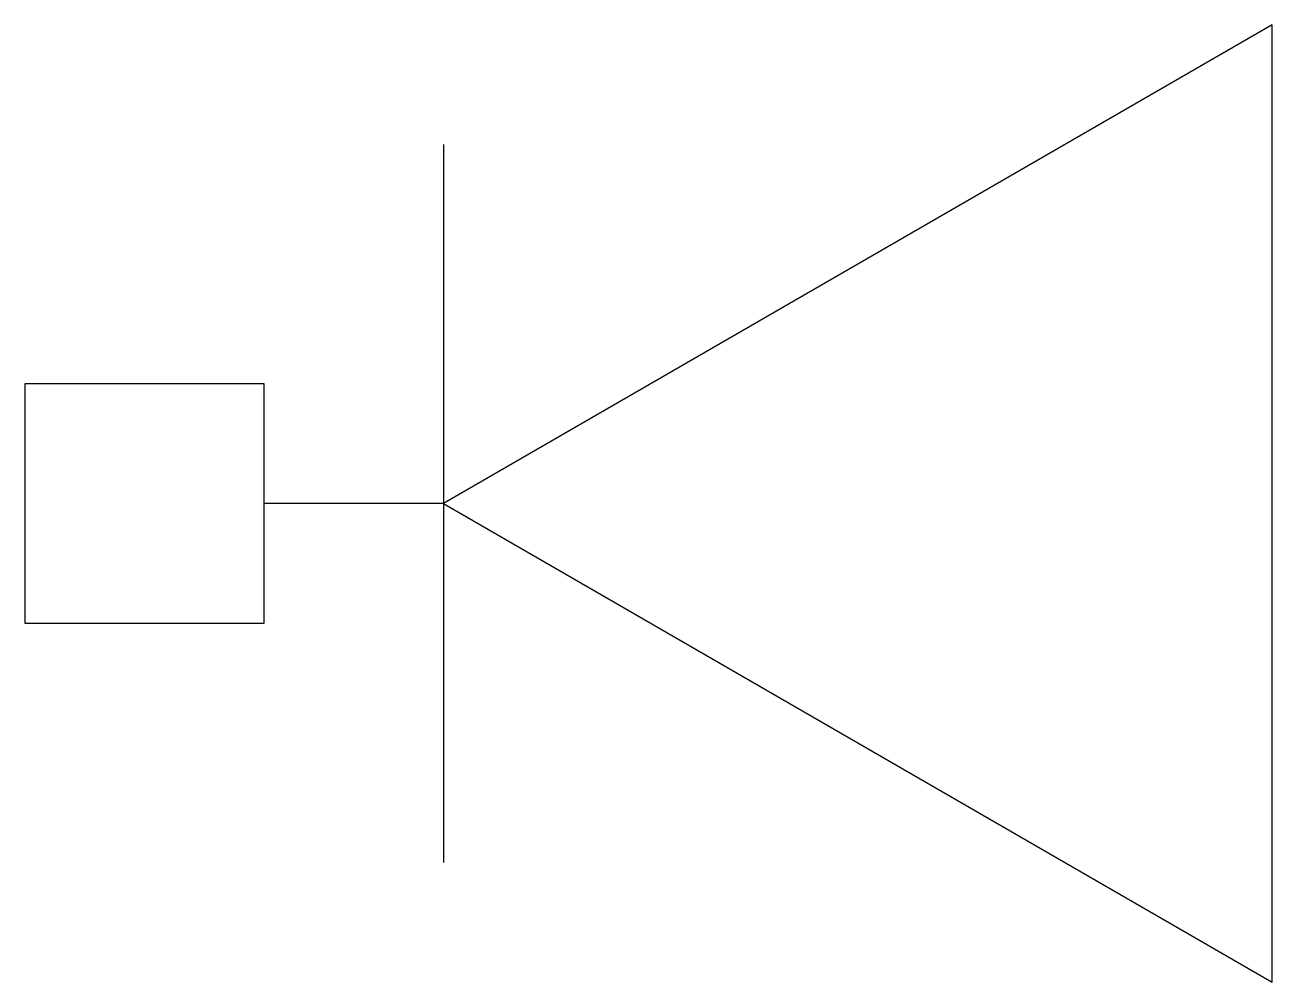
# Model space of a CAD drawing. Header units: millimetres. Extents: x -6084.867 to -6084.476, y -957.659 to -957.359.
import ezdxf

# ---------------------------------------------------------------- set-up
doc = ezdxf.new("R2010")
doc.units = ezdxf.units.MM
doc.layers.add('Tel_Símbolos', color=3, linetype='Continuous')

msp = doc.modelspace()

# ---------------------------------------------------------------- linework, layer by layer
at = {"layer": 'Tel_Símbolos'}
for p, q in [((-6084.73561, -957.39643), (-6084.73561, -957.62143)), ((-6084.73561, -957.50893), (-6084.79186, -957.50893))]:
    msp.add_line(p, q, dxfattribs=at)
msp.add_lwpolyline([(-6084.4758, -957.35893), (-6084.73561, -957.50893), (-6084.4758, -957.65893)], close=True, dxfattribs=at)
at = {"layer": 'Tel_Símbolos', "color": 2}
msp.add_lwpolyline([(-6084.86686, -957.54643), (-6084.79186, -957.54643), (-6084.79186, -957.47143), (-6084.86686, -957.47143)], close=True, dxfattribs=at)

doc.saveas('drawing.dxf')
